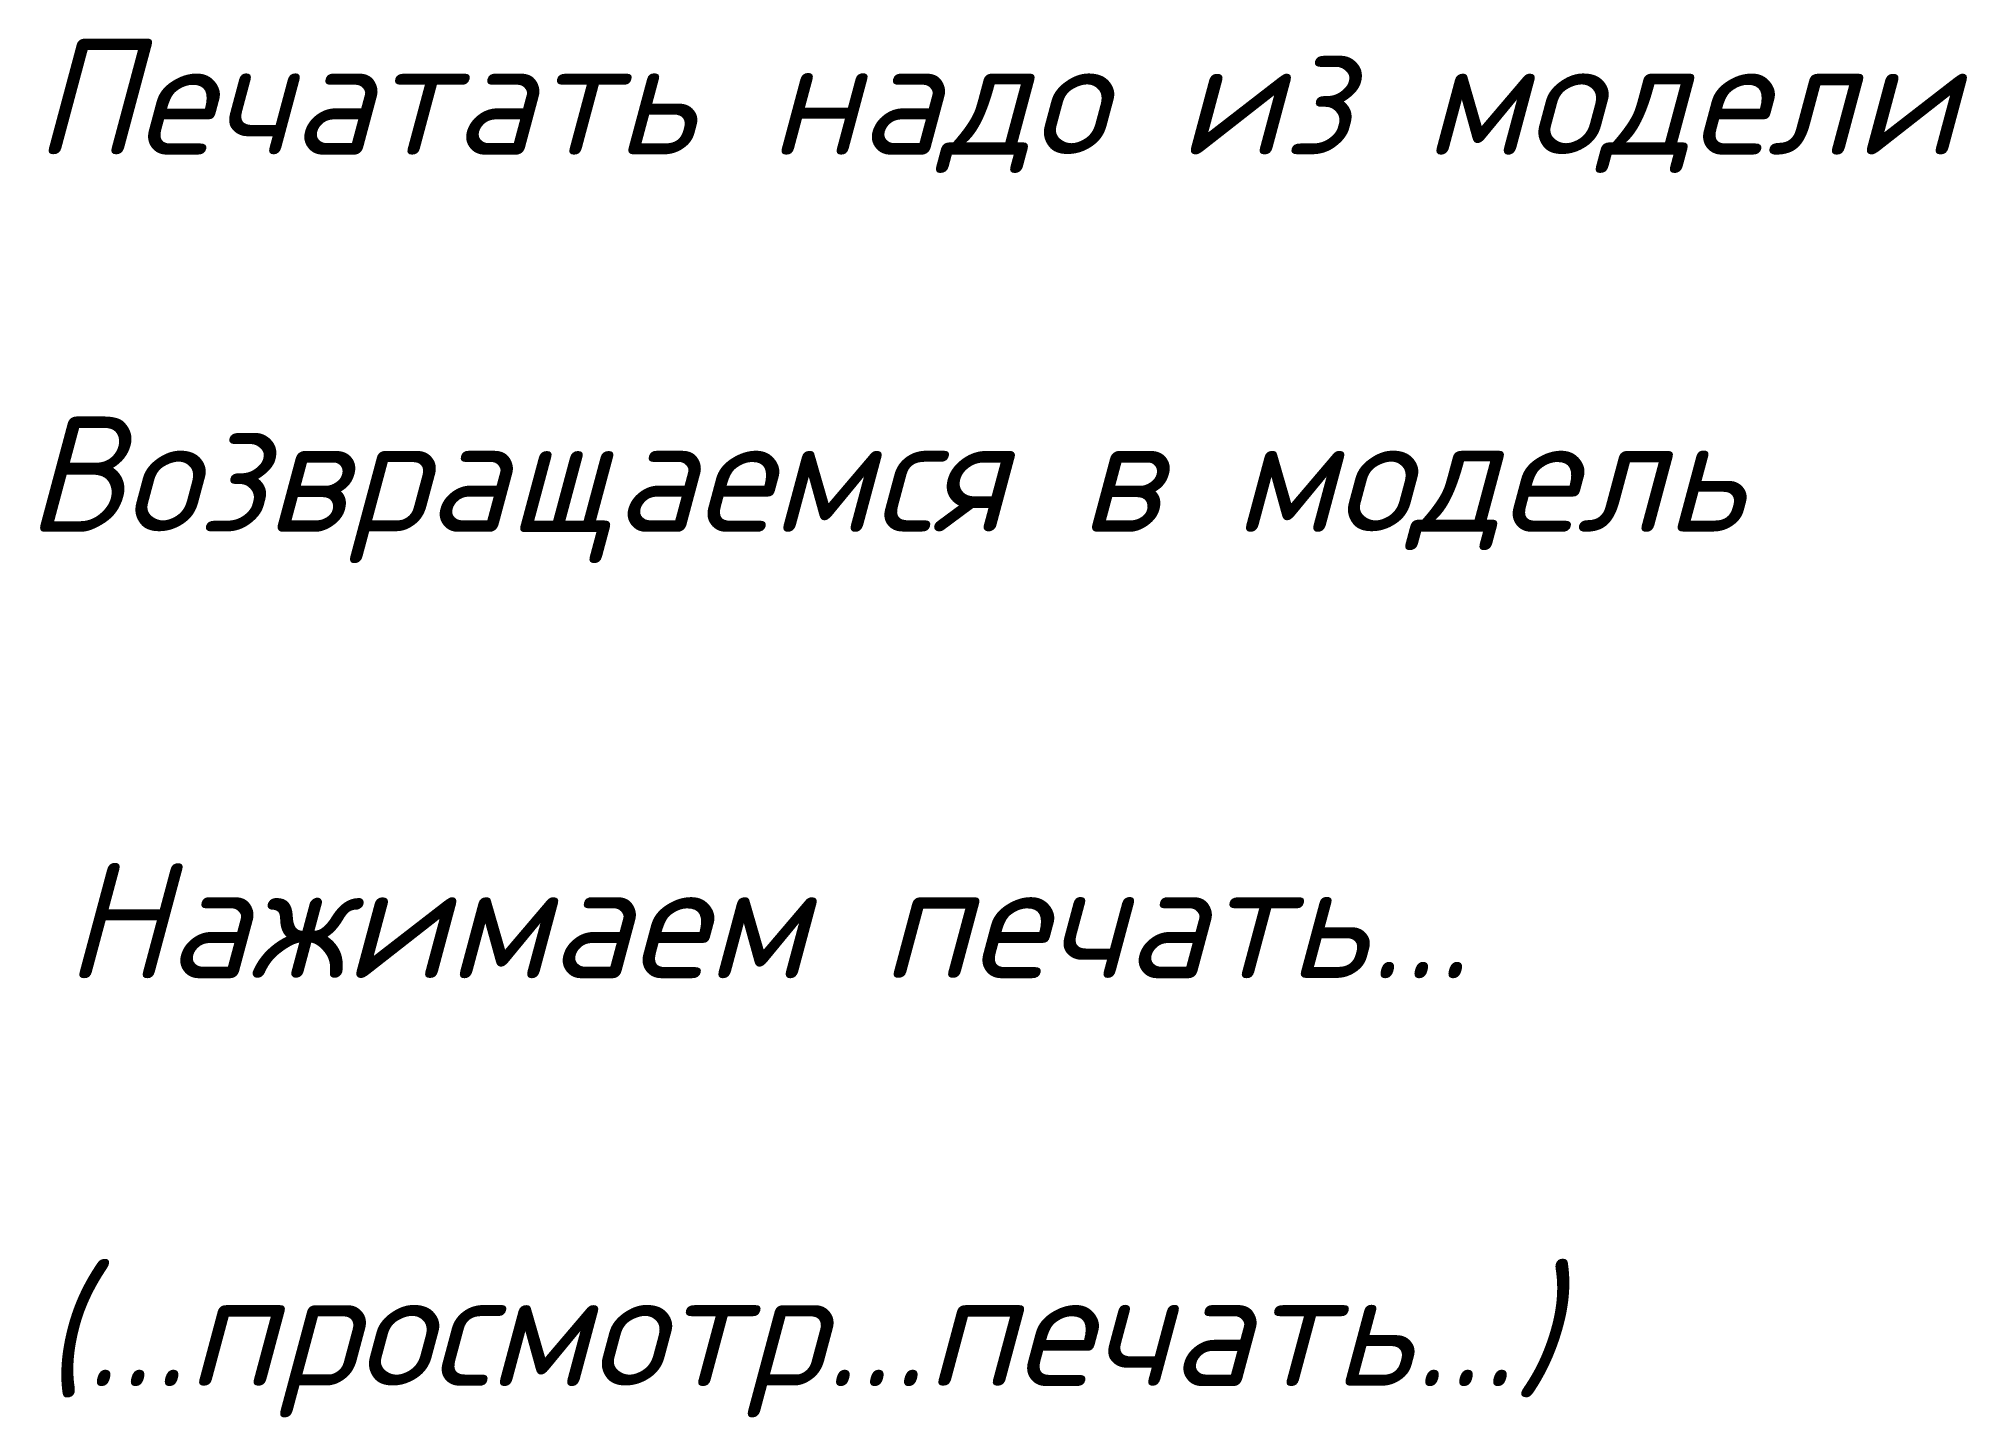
# Paper-space layout 'Лист1' of a CAD drawing. Header units: millimetres. Extents: x 22 to 189, y 102 to 221.
import ezdxf

# ---------------------------------------------------------------- set-up
doc = ezdxf.new("R2010")
doc.units = ezdxf.units.MM
doc.styles.get("Standard").update_dxf_attribs({"font": 'isocpeui.ttf'})

psp = doc.layouts.new('Лист1')

# ---------------------------------------------------------------- texts
at = {"color": 1}
for s, p in [('Печатать надо из модели', (21.7, 211.4)), ('Возвращаемся в модель', (21.04, 178.69)), ('Нажимаем печать...', (24.37, 139.98)), ('(...просмотр...печать...)', (22.37, 104.61))]:
    psp.add_text(s, height=10, dxfattribs=at).set_placement(p)

doc.saveas('drawing.dxf')
